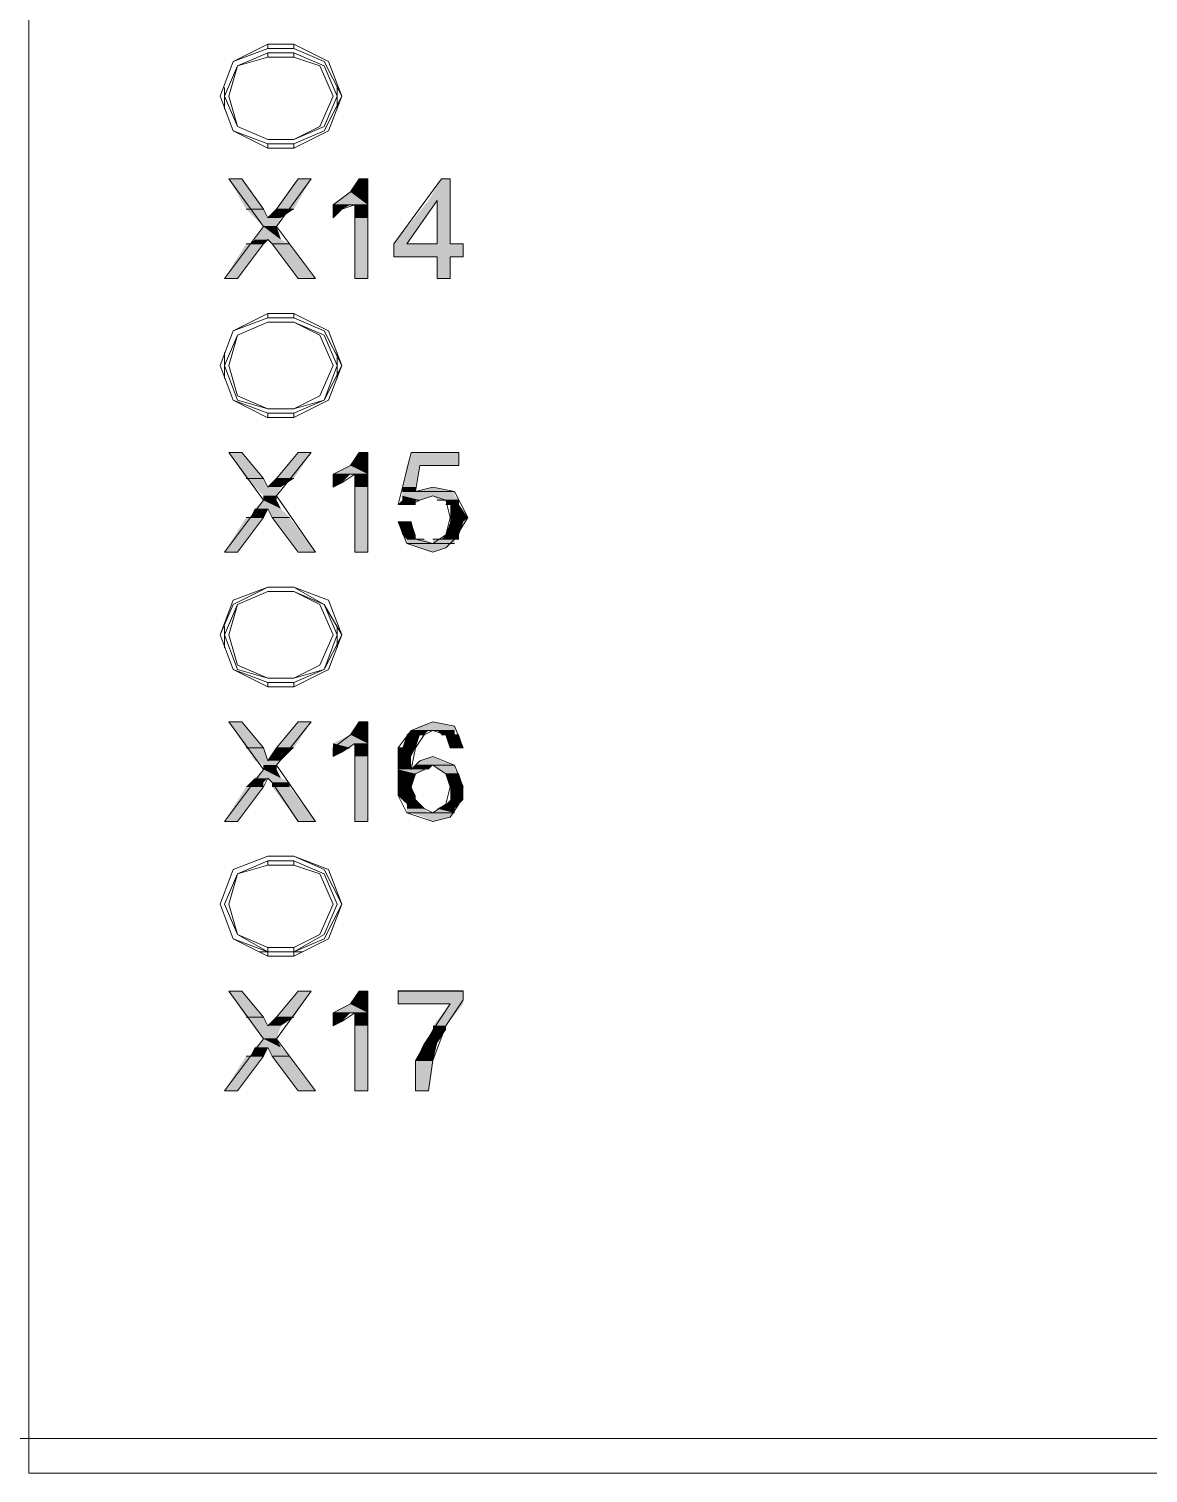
# Model space of a CAD drawing. Header units: millimetres. Extents: x -11 to 1219, y 0 to 1751.
# Drawn here: x 252.85 to 267.44, y 874.12 to 892.96 of the extents above; entities that cross this region are included whole.
import ezdxf

# ---------------------------------------------------------------- set-up
doc = ezdxf.new("R2010")
doc.units = ezdxf.units.MM
doc.header["$LTSCALE"] = 10
doc.layers.add('_MULTI_WIRE', color=9, linetype='CONTINUOUS')
doc.layers.add('PDF_Geometry', color=7, linetype='CONTINUOUS', true_color=0x151d1f)
doc.layers.add('PDF_Solid Fills', color=7, linetype='CONTINUOUS', true_color=0x070809)
doc.layers.get('_MULTI_WIRE').off()

# ---------------------------------------------------------------- blocks, each defined once
blk = doc.blocks.new('DVP-28SWS211R')
at = {"layer": 'PDF_Geometry', "color": 7, "lineweight": 9, "true_color": 0xffffff}
for p, q in [((0, 0), (0, -90.359)), ((2.663, -71.947), (3.116, -71.721)), ((3.456, -71.721), (3.116, -71.721)), ((3.116, -71.721), (3.116, -71.777)), ((3.456, -71.777), (3.456, -71.721)), ((3.456, -71.721), (3.909, -71.947)), ((2.493, -72.4), (2.663, -71.947)), ((2.663, -71.947), (2.493, -72.4)), ((3.116, -71.777), (2.663, -71.947)), ((2.719, -72.004), (3.116, -71.834)), ((3.116, -71.89), (2.719, -72.004)), ((3.456, -71.777), (3.116, -71.777)), ((3.456, -71.834), (3.116, -71.834)), ((3.116, -71.834), (3.116, -71.89)), ((3.456, -71.89), (3.116, -71.89)), ((3.852, -71.947), (3.456, -71.777)), ((3.456, -71.89), (3.456, -71.834)), ((3.852, -72.004), (3.456, -71.834)), ((3.456, -71.89), (3.796, -72.004)), ((4.079, -72.4), (3.852, -71.947)), ((3.909, -71.947), (4.079, -72.4)), ((2.549, -72.4), (2.719, -72.004)), ((2.719, -72.004), (2.606, -72.4)), ((3.796, -72.004), (3.966, -72.4)), ((4.022, -72.4), (3.852, -72.004)), ((2.549, -72.57), (2.549, -72.287)), ((4.022, -72.57), (4.022, -72.287)), ((2.663, -72.854), (2.493, -72.4)), ((2.493, -72.4), (2.663, -72.854)), ((2.719, -72.797), (2.549, -72.4)), ((2.606, -72.4), (2.719, -72.797)), ((3.966, -72.4), (3.796, -72.797)), ((3.852, -72.854), (4.079, -72.4)), ((3.852, -72.797), (4.022, -72.4)), ((4.079, -72.4), (3.909, -72.854)), ((3.116, -73.08), (2.663, -72.854)), ((2.663, -72.854), (3.116, -73.023)), ((3.116, -72.967), (2.719, -72.797)), ((2.719, -72.797), (3.116, -72.967)), ((3.796, -72.797), (3.456, -72.967)), ((3.456, -72.967), (3.852, -72.797)), ((3.909, -72.854), (3.456, -73.08)), ((3.456, -73.023), (3.852, -72.854)), ((3.456, -72.967), (3.116, -72.967)), ((3.116, -72.967), (3.456, -72.967)), ((3.116, -72.967), (3.116, -72.967)), ((3.116, -73.023), (3.116, -73.08)), ((3.116, -73.023), (3.456, -73.023)), ((3.116, -73.08), (3.456, -73.08)), ((3.456, -72.967), (3.456, -72.967)), ((3.456, -73.08), (3.456, -73.023)), ((2.606, -73.477), (2.776, -73.477)), ((2.776, -73.477), (2.606, -73.477)), ((2.776, -73.477), (2.606, -73.477)), ((2.606, -73.477), (3.059, -74.1)), ((3.059, -73.873), (2.776, -73.477)), ((3.229, -74.1), (3.682, -73.477)), ((3.512, -73.477), (3.229, -73.873)), ((3.512, -73.477), (3.682, -73.477)), ((3.682, -73.477), (3.512, -73.477)), ((3.682, -73.477), (3.512, -73.477)), ((4.192, -73.647), (3.966, -73.817)), ((4.305, -73.477), (4.192, -73.647)), ((4.305, -73.477), (4.419, -73.477)), ((4.419, -73.477), (4.305, -73.477)), ((4.419, -73.477), (4.305, -73.477)), ((4.419, -74.78), (4.419, -73.477)), ((5.382, -73.477), (4.759, -74.326)), ((5.382, -73.477), (5.495, -73.477)), ((5.495, -73.477), (5.382, -73.477)), ((5.495, -73.477), (5.382, -73.477)), ((5.495, -74.326), (5.495, -73.477)), ((3.966, -73.817), (4.192, -73.817)), ((4.192, -73.817), (3.966, -73.817)), ((3.966, -73.817), (4.249, -73.817)), ((4.192, -73.817), (3.966, -73.817)), ((3.966, -73.817), (3.966, -73.987)), ((4.079, -73.873), (4.249, -73.817)), ((4.249, -73.817), (4.192, -73.817)), ((4.249, -73.817), (4.419, -73.817)), ((4.419, -73.817), (4.249, -73.817)), ((4.249, -73.817), (4.419, -73.817)), ((4.419, -73.817), (4.249, -73.817)), ((4.249, -73.817), (4.249, -74.78)), ((4.929, -74.326), (5.325, -73.76)), ((5.325, -73.76), (5.325, -74.326)), ((2.833, -73.873), (3.059, -73.873)), ((3.059, -73.873), (2.833, -73.873)), ((2.833, -73.873), (3.059, -73.873)), ((3.059, -73.873), (2.833, -73.873)), ((3.116, -73.987), (3.059, -73.873)), ((3.229, -73.873), (3.116, -73.987)), ((3.229, -73.873), (3.456, -73.873)), ((3.456, -73.873), (3.229, -73.873)), ((3.229, -73.873), (3.456, -73.873)), ((3.456, -73.873), (3.229, -73.873)), ((3.966, -73.987), (4.079, -73.873)), ((3.059, -74.1), (2.549, -74.78)), ((3.059, -74.1), (3.229, -74.1)), ((3.229, -74.1), (3.059, -74.1)), ((3.059, -74.1), (3.229, -74.1)), ((3.229, -74.1), (3.059, -74.1)), ((3.739, -74.78), (3.229, -74.1)), ((2.719, -74.78), (3.059, -74.326)), ((2.889, -74.326), (2.833, -74.326)), ((2.833, -74.326), (3.059, -74.326)), ((3.059, -74.326), (2.889, -74.326)), ((2.889, -74.326), (3.059, -74.326)), ((3.059, -74.326), (2.889, -74.326)), ((3.059, -74.326), (3.116, -74.27)), ((3.116, -74.27), (3.172, -74.326)), ((3.172, -74.326), (3.399, -74.326)), ((3.399, -74.326), (3.172, -74.326)), ((3.172, -74.326), (3.399, -74.326)), ((3.399, -74.326), (3.172, -74.326)), ((3.172, -74.326), (3.512, -74.78)), ((4.759, -74.326), (4.759, -74.496)), ((4.929, -74.326), (5.325, -74.326)), ((5.325, -74.326), (4.929, -74.326)), ((5.325, -74.326), (4.929, -74.326)), ((5.495, -74.326), (5.665, -74.326)), ((5.665, -74.326), (5.495, -74.326)), ((5.665, -74.326), (5.495, -74.326)), ((5.665, -74.496), (5.665, -74.326)), ((4.759, -74.496), (5.325, -74.496)), ((5.325, -74.496), (4.759, -74.496)), ((4.759, -74.496), (5.325, -74.496)), ((5.325, -74.496), (5.325, -74.78)), ((5.495, -74.496), (5.665, -74.496)), ((5.665, -74.496), (5.495, -74.496)), ((5.495, -74.78), (5.495, -74.496)), ((5.495, -74.496), (5.665, -74.496)), ((2.549, -74.78), (2.719, -74.78)), ((2.719, -74.78), (2.549, -74.78)), ((2.549, -74.78), (2.719, -74.78)), ((3.512, -74.78), (3.739, -74.78)), ((3.739, -74.78), (3.512, -74.78)), ((3.512, -74.78), (3.739, -74.78)), ((4.249, -74.78), (4.419, -74.78)), ((4.419, -74.78), (4.249, -74.78)), ((4.249, -74.78), (4.419, -74.78)), ((5.325, -74.78), (5.495, -74.78)), ((5.495, -74.78), (5.325, -74.78)), ((5.325, -74.78), (5.495, -74.78)), ((2.663, -75.46), (3.116, -75.233)), ((3.116, -75.29), (2.663, -75.459)), ((3.456, -75.233), (3.116, -75.233)), ((3.116, -75.233), (3.116, -75.29)), ((3.456, -75.29), (3.116, -75.29)), ((3.456, -75.29), (3.456, -75.233)), ((3.456, -75.233), (3.909, -75.459)), ((3.852, -75.46), (3.456, -75.29)), ((2.663, -75.459), (2.493, -75.913)), ((2.493, -75.913), (2.663, -75.46)), ((2.719, -75.516), (2.549, -75.913)), ((2.606, -75.913), (2.719, -75.516)), ((2.719, -75.516), (3.116, -75.346)), ((3.116, -75.346), (2.719, -75.516)), ((3.116, -75.346), (3.456, -75.346)), ((3.456, -75.346), (3.116, -75.346)), ((3.116, -75.346), (3.116, -75.346)), ((3.456, -75.346), (3.456, -75.346)), ((3.456, -75.346), (3.796, -75.516)), ((3.852, -75.516), (3.456, -75.346)), ((3.796, -75.516), (3.966, -75.913)), ((4.079, -75.913), (3.852, -75.46)), ((4.022, -75.913), (3.852, -75.516)), ((3.909, -75.459), (4.079, -75.913)), ((2.549, -76.083), (2.549, -75.743)), ((4.022, -76.083), (4.022, -75.743)), ((2.663, -76.366), (2.493, -75.913)), ((2.493, -75.913), (2.663, -76.366)), ((2.549, -75.913), (2.719, -76.366)), ((2.719, -76.309), (2.606, -75.913)), ((3.966, -75.913), (3.796, -76.309)), ((3.852, -76.366), (4.079, -75.913)), ((3.852, -76.366), (4.022, -75.913)), ((4.079, -75.913), (3.909, -76.366)), ((3.116, -76.593), (2.663, -76.366)), ((2.663, -76.366), (3.116, -76.536)), ((3.116, -76.479), (2.719, -76.309)), ((2.719, -76.366), (3.116, -76.479)), ((3.796, -76.309), (3.456, -76.479)), ((3.909, -76.366), (3.456, -76.592)), ((3.456, -76.536), (3.852, -76.366)), ((3.456, -76.479), (3.852, -76.366)), ((3.456, -76.479), (3.116, -76.479)), ((3.116, -76.479), (3.456, -76.479)), ((3.116, -76.479), (3.116, -76.479)), ((3.116, -76.536), (3.116, -76.592)), ((3.116, -76.536), (3.456, -76.536)), ((3.116, -76.592), (3.456, -76.592)), ((3.456, -76.479), (3.456, -76.479)), ((3.456, -76.592), (3.456, -76.536)), ((2.606, -77.046), (2.776, -77.046)), ((2.776, -77.046), (2.606, -77.046)), ((2.776, -77.046), (2.606, -77.046)), ((2.606, -77.046), (3.059, -77.669)), ((3.059, -77.386), (2.776, -77.046)), ((3.229, -77.612), (3.682, -77.046)), ((3.512, -77.046), (3.229, -77.386)), ((3.512, -77.046), (3.682, -77.046)), ((3.682, -77.046), (3.512, -77.046)), ((3.682, -77.046), (3.512, -77.046)), ((4.192, -77.216), (3.966, -77.329)), ((4.305, -77.046), (4.192, -77.216)), ((4.305, -77.046), (4.419, -77.046)), ((4.419, -77.046), (4.305, -77.046)), ((4.419, -77.046), (4.305, -77.046)), ((4.419, -78.349), (4.419, -77.046)), ((4.985, -77.046), (4.815, -77.726)), ((4.985, -77.046), (5.608, -77.046)), ((5.608, -77.046), (4.985, -77.046)), ((5.608, -77.046), (4.985, -77.046)), ((5.042, -77.556), (5.099, -77.216)), ((5.099, -77.216), (5.608, -77.216)), ((5.608, -77.216), (5.099, -77.216)), ((5.099, -77.216), (5.608, -77.216)), ((5.608, -77.216), (5.608, -77.046)), ((2.833, -77.386), (3.059, -77.386)), ((3.059, -77.386), (2.833, -77.386)), ((2.833, -77.386), (3.059, -77.386)), ((3.059, -77.386), (2.833, -77.386)), ((3.116, -77.499), (3.059, -77.386)), ((3.229, -77.386), (3.116, -77.499)), ((3.229, -77.386), (3.456, -77.386)), ((3.456, -77.386), (3.229, -77.386)), ((3.229, -77.386), (3.456, -77.386)), ((3.456, -77.386), (3.229, -77.386)), ((3.966, -77.329), (4.192, -77.329)), ((4.192, -77.329), (3.966, -77.329)), ((3.966, -77.329), (4.249, -77.329)), ((4.192, -77.329), (3.966, -77.329)), ((3.966, -77.329), (3.966, -77.499)), ((4.079, -77.442), (4.249, -77.329)), ((4.249, -77.329), (4.192, -77.329)), ((4.249, -77.329), (4.419, -77.329)), ((4.419, -77.329), (4.249, -77.329)), ((4.249, -77.329), (4.419, -77.329)), ((4.419, -77.329), (4.249, -77.329)), ((4.249, -77.329), (4.249, -78.349)), ((3.966, -77.499), (4.079, -77.442)), ((4.872, -77.556), (5.552, -77.556)), ((5.552, -77.556), (4.872, -77.556)), ((4.872, -77.556), (5.552, -77.556)), ((5.552, -77.556), (4.872, -77.556)), ((5.269, -77.499), (5.042, -77.556)), ((5.552, -77.556), (5.269, -77.499)), ((5.722, -77.896), (5.552, -77.556)), ((3.059, -77.669), (2.549, -78.349)), ((3.059, -77.896), (3.116, -77.782)), ((3.116, -77.782), (3.172, -77.896)), ((3.739, -78.349), (3.229, -77.612)), ((4.815, -77.726), (5.042, -77.726)), ((4.985, -77.726), (4.815, -77.726)), ((4.815, -77.726), (4.985, -77.726)), ((4.872, -77.669), (5.042, -77.669)), ((5.042, -77.669), (4.872, -77.669)), ((4.872, -77.669), (5.099, -77.669)), ((5.042, -77.669), (4.872, -77.669)), ((4.985, -77.726), (5.099, -77.669)), ((5.042, -77.726), (4.985, -77.726)), ((5.099, -77.669), (5.042, -77.669)), ((5.099, -77.669), (5.269, -77.612)), ((5.269, -77.612), (5.438, -77.669)), ((5.325, -77.669), (5.608, -77.669)), ((5.608, -77.669), (5.325, -77.669)), ((5.325, -77.669), (5.608, -77.669)), ((5.608, -77.669), (5.325, -77.669)), ((5.438, -77.669), (5.495, -77.896)), ((5.438, -77.726), (5.608, -77.726)), ((5.608, -77.726), (5.438, -77.726)), ((5.438, -77.726), (5.608, -77.726)), ((5.608, -77.726), (5.438, -77.726)), ((2.719, -78.349), (3.059, -77.896)), ((2.889, -77.895), (2.833, -77.895)), ((2.833, -77.895), (3.059, -77.895)), ((3.059, -77.895), (2.889, -77.895)), ((2.889, -77.895), (3.059, -77.895)), ((3.059, -77.895), (2.889, -77.895)), ((3.172, -77.895), (3.399, -77.895)), ((3.399, -77.895), (3.172, -77.895)), ((3.172, -77.895), (3.399, -77.895)), ((3.399, -77.895), (3.172, -77.895)), ((3.172, -77.896), (3.512, -78.349)), ((4.985, -77.952), (4.815, -77.952)), ((4.815, -77.952), (4.985, -77.952)), ((4.985, -77.952), (4.815, -77.952)), ((4.815, -77.952), (4.929, -78.235)), ((4.985, -77.952), (4.985, -77.952)), ((5.042, -78.179), (4.985, -77.952)), ((5.495, -77.896), (5.438, -78.122)), ((5.495, -77.895), (5.722, -77.895)), ((5.722, -77.895), (5.495, -77.895)), ((5.495, -77.895), (5.722, -77.895)), ((5.722, -77.895), (5.495, -77.895)), ((5.495, -77.952), (5.665, -77.952)), ((5.665, -77.952), (5.495, -77.952)), ((5.495, -77.952), (5.665, -77.952)), ((5.665, -77.952), (5.495, -77.952)), ((5.552, -78.179), (5.722, -77.896)), ((5.438, -78.122), (5.269, -78.235)), ((2.549, -78.349), (2.719, -78.349)), ((2.719, -78.349), (2.549, -78.349)), ((2.549, -78.349), (2.719, -78.349)), ((3.512, -78.349), (3.739, -78.349)), ((3.739, -78.349), (3.512, -78.349)), ((3.512, -78.349), (3.739, -78.349)), ((4.249, -78.349), (4.419, -78.349)), ((4.419, -78.349), (4.249, -78.349)), ((4.249, -78.349), (4.419, -78.349)), ((4.929, -78.179), (5.155, -78.179)), ((5.155, -78.179), (4.929, -78.179)), ((4.929, -78.179), (5.155, -78.179)), ((5.155, -78.179), (4.929, -78.179)), ((4.929, -78.235), (5.495, -78.235)), ((5.495, -78.235), (4.929, -78.235)), ((4.929, -78.235), (5.552, -78.235)), ((5.495, -78.235), (4.929, -78.235)), ((4.929, -78.235), (5.269, -78.349)), ((5.269, -78.235), (5.042, -78.179)), ((5.382, -78.179), (5.269, -78.179)), ((5.269, -78.179), (5.552, -78.179)), ((5.269, -78.349), (5.438, -78.292)), ((5.552, -78.179), (5.382, -78.179)), ((5.382, -78.179), (5.608, -78.179)), ((5.552, -78.179), (5.382, -78.179)), ((5.438, -78.292), (5.552, -78.179)), ((5.552, -78.235), (5.495, -78.235)), ((5.608, -78.179), (5.552, -78.179)), ((2.663, -79.029), (3.116, -78.802)), ((3.116, -78.802), (2.663, -78.972)), ((2.719, -79.029), (3.116, -78.859)), ((3.116, -78.859), (2.719, -79.029)), ((3.116, -78.802), (3.456, -78.802)), ((3.456, -78.802), (3.116, -78.802)), ((3.116, -78.802), (3.116, -78.802)), ((3.116, -78.859), (3.456, -78.859)), ((3.456, -78.859), (3.116, -78.859)), ((3.116, -78.859), (3.116, -78.859)), ((3.456, -78.802), (3.456, -78.802)), ((3.456, -78.802), (3.909, -78.972)), ((3.852, -79.029), (3.456, -78.802)), ((3.456, -78.859), (3.456, -78.859)), ((3.456, -78.859), (3.796, -79.029)), ((3.852, -79.029), (3.456, -78.859)), ((2.663, -78.972), (2.493, -79.425)), ((2.493, -79.425), (2.663, -79.029)), ((2.719, -79.029), (2.549, -79.425)), ((2.606, -79.425), (2.719, -79.029)), ((3.796, -79.029), (3.966, -79.425)), ((4.079, -79.425), (3.852, -79.029)), ((4.022, -79.425), (3.852, -79.029)), ((3.909, -78.972), (4.079, -79.425)), ((2.663, -79.878), (2.493, -79.425)), ((2.493, -79.425), (2.663, -79.878)), ((2.549, -79.595), (2.549, -79.312)), ((2.549, -79.425), (2.719, -79.878)), ((2.719, -79.822), (2.606, -79.425)), ((3.966, -79.425), (3.796, -79.822)), ((3.852, -79.878), (4.079, -79.425)), ((3.852, -79.878), (4.022, -79.425)), ((4.079, -79.425), (3.909, -79.878)), ((4.022, -79.595), (4.022, -79.312)), ((3.116, -79.992), (2.719, -79.822)), ((3.796, -79.822), (3.456, -79.992)), ((3.116, -80.048), (2.663, -79.878)), ((2.663, -79.878), (3.116, -80.105)), ((2.719, -79.878), (3.116, -79.992)), ((3.456, -79.992), (3.116, -79.992)), ((3.116, -79.992), (3.456, -79.992)), ((3.116, -79.992), (3.116, -79.992)), ((3.116, -80.048), (3.116, -80.105)), ((3.116, -80.048), (3.456, -80.048)), ((3.909, -79.878), (3.456, -80.105)), ((3.456, -80.048), (3.852, -79.878)), ((3.456, -79.992), (3.852, -79.878)), ((3.456, -79.992), (3.456, -79.992)), ((3.456, -80.105), (3.456, -80.048)), ((3.116, -80.105), (3.456, -80.105)), ((2.606, -80.558), (2.776, -80.558)), ((2.776, -80.558), (2.606, -80.558)), ((2.776, -80.558), (2.606, -80.558)), ((2.606, -80.558), (3.059, -81.181)), ((3.059, -80.898), (2.776, -80.558)), ((3.229, -81.125), (3.682, -80.558)), ((3.512, -80.558), (3.229, -80.898)), ((3.512, -80.558), (3.682, -80.558)), ((3.682, -80.558), (3.512, -80.558)), ((3.682, -80.558), (3.512, -80.558)), ((4.305, -80.558), (4.192, -80.728)), ((4.305, -80.558), (4.419, -80.558)), ((4.419, -80.558), (4.305, -80.558)), ((4.419, -80.558), (4.305, -80.558)), ((4.419, -81.861), (4.419, -80.558)), ((5.269, -80.558), (4.985, -80.671)), ((5.552, -80.615), (5.269, -80.558)), ((5.665, -80.898), (5.552, -80.615)), ((4.192, -80.728), (3.966, -80.898)), ((4.985, -80.671), (4.815, -80.898)), ((4.929, -80.728), (5.099, -80.728)), ((5.099, -80.728), (4.929, -80.728)), ((4.929, -80.728), (5.155, -80.728)), ((5.099, -80.728), (4.929, -80.728)), ((4.985, -80.671), (5.212, -80.671)), ((5.212, -80.671), (4.985, -80.671)), ((4.985, -80.671), (5.269, -80.671)), ((5.212, -80.671), (4.985, -80.671)), ((5.042, -80.898), (5.155, -80.728)), ((5.155, -80.728), (5.099, -80.728)), ((5.155, -80.728), (5.269, -80.671)), ((5.269, -80.671), (5.212, -80.671)), ((5.269, -80.671), (5.552, -80.671)), ((5.552, -80.671), (5.269, -80.671)), ((5.269, -80.671), (5.552, -80.671)), ((5.552, -80.671), (5.269, -80.671)), ((5.269, -80.671), (5.438, -80.728)), ((5.382, -80.728), (5.608, -80.728)), ((5.608, -80.728), (5.382, -80.728)), ((5.382, -80.728), (5.608, -80.728)), ((5.608, -80.728), (5.382, -80.728)), ((5.438, -80.728), (5.495, -80.898)), ((2.833, -80.898), (3.059, -80.898)), ((3.059, -80.898), (2.833, -80.898)), ((2.833, -80.898), (3.059, -80.898)), ((3.059, -80.898), (2.833, -80.898)), ((3.116, -81.068), (3.059, -80.898)), ((3.229, -80.898), (3.116, -81.068)), ((3.229, -80.898), (3.456, -80.898)), ((3.456, -80.898), (3.229, -80.898)), ((3.229, -80.898), (3.456, -80.898)), ((3.456, -80.898), (3.229, -80.898)), ((3.966, -80.898), (3.966, -81.011)), ((3.966, -81.011), (4.079, -80.955)), ((4.079, -80.955), (4.249, -80.841)), ((4.249, -80.841), (4.249, -81.861)), ((4.872, -80.898), (4.815, -80.898)), ((4.815, -80.898), (5.042, -80.898)), ((4.815, -80.898), (4.815, -81.238)), ((4.872, -80.898), (5.042, -80.898)), ((5.042, -80.898), (4.872, -80.898)), ((4.872, -80.898), (5.042, -80.898)), ((5.042, -80.898), (4.872, -80.898)), ((4.872, -80.898), (5.042, -80.898)), ((5.042, -80.898), (4.872, -80.898)), ((4.872, -80.898), (5.042, -80.898)), ((5.042, -80.898), (4.872, -80.898)), ((5.042, -80.898), (4.872, -80.898)), ((4.872, -80.898), (5.042, -80.898)), ((5.042, -80.898), (4.872, -80.898)), ((4.985, -81.181), (5.042, -80.898)), ((5.495, -80.898), (5.495, -80.898)), ((5.495, -80.898), (5.495, -80.898)), ((5.495, -80.898), (5.665, -80.898)), ((5.665, -80.898), (5.495, -80.898)), ((5.495, -80.898), (5.495, -80.898)), ((5.495, -80.898), (5.495, -80.898)), ((5.495, -80.898), (5.495, -80.898)), ((5.495, -80.898), (5.665, -80.898)), ((3.059, -81.181), (2.549, -81.861)), ((3.739, -81.861), (3.229, -81.125)), ((4.815, -81.125), (4.985, -81.125)), ((4.985, -81.125), (4.815, -81.125)), ((4.815, -81.125), (4.985, -81.125)), ((4.985, -81.125), (4.815, -81.125)), ((5.099, -81.068), (4.985, -81.181)), ((5.042, -81.125), (5.552, -81.125)), ((5.552, -81.125), (5.042, -81.125)), ((5.042, -81.125), (5.552, -81.125)), ((5.552, -81.125), (5.042, -81.125)), ((5.042, -81.238), (5.269, -81.125)), ((5.269, -81.011), (5.099, -81.068)), ((5.552, -81.125), (5.269, -81.011)), ((5.269, -81.125), (5.438, -81.238)), ((5.665, -81.408), (5.552, -81.125)), ((3.059, -81.408), (3.116, -81.295)), ((3.116, -81.295), (3.172, -81.351)), ((3.172, -81.351), (3.512, -81.861)), ((4.815, -81.238), (5.042, -81.238)), ((5.042, -81.238), (4.815, -81.238)), ((4.815, -81.238), (5.042, -81.238)), ((5.042, -81.238), (4.815, -81.238)), ((4.815, -81.238), (5.042, -81.238)), ((5.042, -81.238), (4.815, -81.238)), ((4.815, -81.238), (5.042, -81.238)), ((5.042, -81.238), (4.815, -81.238)), ((4.815, -81.238), (4.815, -81.521)), ((4.985, -81.408), (5.042, -81.238)), ((5.438, -81.238), (5.495, -81.408)), ((5.438, -81.238), (5.608, -81.238)), ((5.608, -81.238), (5.438, -81.238)), ((5.438, -81.238), (5.608, -81.238)), ((5.608, -81.238), (5.438, -81.238)), ((5.438, -81.238), (5.608, -81.238)), ((5.608, -81.238), (5.438, -81.238)), ((5.438, -81.238), (5.608, -81.238)), ((5.608, -81.238), (5.438, -81.238)), ((2.719, -81.861), (3.059, -81.408)), ((4.815, -81.408), (4.985, -81.408)), ((4.985, -81.408), (4.815, -81.408)), ((4.815, -81.408), (4.985, -81.408)), ((4.985, -81.408), (4.815, -81.408)), ((4.815, -81.408), (4.985, -81.408)), ((4.985, -81.408), (4.815, -81.408)), ((4.815, -81.408), (4.985, -81.408)), ((4.985, -81.408), (4.815, -81.408)), ((4.815, -81.521), (4.929, -81.748)), ((5.042, -81.578), (4.985, -81.408)), ((5.495, -81.408), (5.438, -81.635)), ((5.495, -81.408), (5.665, -81.408)), ((5.665, -81.408), (5.495, -81.408)), ((5.495, -81.408), (5.665, -81.408)), ((5.665, -81.408), (5.495, -81.408)), ((5.495, -81.408), (5.665, -81.408)), ((5.665, -81.408), (5.495, -81.408)), ((5.495, -81.408), (5.665, -81.408)), ((5.665, -81.408), (5.495, -81.408)), ((5.608, -81.634), (5.665, -81.408)), ((4.929, -81.634), (5.099, -81.634)), ((5.099, -81.634), (4.929, -81.634)), ((4.929, -81.634), (5.099, -81.634)), ((5.099, -81.634), (4.929, -81.634)), ((4.929, -81.748), (5.269, -81.748)), ((5.269, -81.748), (4.929, -81.748)), ((4.929, -81.748), (5.269, -81.748)), ((5.269, -81.748), (4.929, -81.748)), ((4.929, -81.748), (5.269, -81.861)), ((5.155, -81.691), (5.042, -81.578)), ((5.269, -81.748), (5.155, -81.691)), ((5.438, -81.635), (5.269, -81.748)), ((5.269, -81.748), (5.552, -81.748)), ((5.552, -81.748), (5.269, -81.748)), ((5.269, -81.748), (5.552, -81.748)), ((5.552, -81.748), (5.269, -81.748)), ((5.438, -81.634), (5.608, -81.634)), ((5.608, -81.634), (5.438, -81.634)), ((5.438, -81.634), (5.608, -81.634)), ((5.608, -81.634), (5.438, -81.634)), ((5.495, -81.804), (5.608, -81.634)), ((2.549, -81.861), (2.719, -81.861)), ((2.719, -81.861), (2.549, -81.861)), ((2.549, -81.861), (2.719, -81.861)), ((3.512, -81.861), (3.739, -81.861)), ((3.739, -81.861), (3.512, -81.861)), ((3.512, -81.861), (3.739, -81.861)), ((4.249, -81.861), (4.419, -81.861)), ((4.419, -81.861), (4.249, -81.861)), ((4.249, -81.861), (4.419, -81.861)), ((5.269, -81.861), (5.495, -81.804)), ((2.663, -82.484), (3.116, -82.314)), ((3.116, -82.314), (2.663, -82.484)), ((3.116, -82.314), (3.456, -82.314)), ((3.456, -82.314), (3.116, -82.314)), ((3.116, -82.314), (3.116, -82.314)), ((3.456, -82.314), (3.456, -82.314)), ((3.456, -82.314), (3.909, -82.484)), ((3.852, -82.484), (3.456, -82.314)), ((2.493, -82.938), (2.663, -82.484)), ((2.663, -82.484), (2.493, -82.938)), ((2.719, -82.541), (3.116, -82.371)), ((3.116, -82.428), (2.719, -82.541)), ((3.456, -82.371), (3.116, -82.371)), ((3.116, -82.371), (3.116, -82.428)), ((3.456, -82.428), (3.116, -82.428)), ((3.456, -82.428), (3.456, -82.371)), ((3.456, -82.371), (3.852, -82.541)), ((3.796, -82.541), (3.456, -82.428)), ((4.079, -82.937), (3.852, -82.484)), ((3.909, -82.484), (4.079, -82.938)), ((2.549, -82.937), (2.719, -82.541)), ((2.719, -82.541), (2.606, -82.938)), ((3.966, -82.937), (3.796, -82.541)), ((3.852, -82.541), (4.022, -82.937)), ((2.663, -83.391), (2.493, -82.938)), ((2.493, -82.938), (2.663, -83.391)), ((2.719, -83.334), (2.549, -82.937)), ((2.606, -82.938), (2.719, -83.334)), ((3.796, -83.334), (3.966, -82.937)), ((4.022, -82.937), (3.852, -83.334)), ((3.852, -83.391), (4.079, -82.937)), ((4.079, -82.938), (3.909, -83.391)), ((3.116, -83.561), (2.663, -83.391)), ((2.663, -83.391), (3.116, -83.617)), ((3.116, -83.561), (2.719, -83.334)), ((2.719, -83.334), (3.116, -83.504)), ((3.852, -83.334), (3.456, -83.561)), ((3.456, -83.504), (3.796, -83.334)), ((3.909, -83.391), (3.456, -83.617)), ((3.456, -83.561), (3.852, -83.391)), ((3.003, -83.561), (3.569, -83.561)), ((3.116, -83.504), (3.116, -83.561)), ((3.116, -83.504), (3.456, -83.504)), ((3.116, -83.561), (3.116, -83.617)), ((3.456, -83.561), (3.116, -83.561)), ((3.116, -83.561), (3.456, -83.561)), ((3.116, -83.617), (3.456, -83.617)), ((3.456, -83.561), (3.456, -83.504)), ((3.456, -83.617), (3.456, -83.561)), ((2.606, -84.071), (2.776, -84.071)), ((2.776, -84.071), (2.606, -84.071)), ((2.776, -84.071), (2.606, -84.071)), ((2.606, -84.071), (3.059, -84.694)), ((3.059, -84.41), (2.776, -84.071)), ((3.229, -84.694), (3.682, -84.071)), ((3.512, -84.071), (3.229, -84.41)), ((3.512, -84.071), (3.682, -84.071)), ((3.682, -84.071), (3.512, -84.071)), ((3.682, -84.071), (3.512, -84.071)), ((4.305, -84.071), (4.192, -84.24)), ((4.305, -84.071), (4.419, -84.071)), ((4.419, -84.071), (4.305, -84.071)), ((4.419, -84.071), (4.305, -84.071)), ((4.419, -85.373), (4.419, -84.071)), ((4.815, -84.24), (4.815, -84.07)), ((4.815, -84.07), (5.665, -84.07)), ((4.815, -84.071), (5.665, -84.071)), ((5.665, -84.071), (4.815, -84.071)), ((5.665, -84.184), (5.438, -84.524)), ((5.665, -84.07), (5.665, -84.184)), ((4.192, -84.24), (3.966, -84.354)), ((3.966, -84.354), (4.192, -84.354)), ((4.192, -84.354), (3.966, -84.354)), ((3.966, -84.354), (4.249, -84.354)), ((4.192, -84.354), (3.966, -84.354)), ((3.966, -84.354), (3.966, -84.524)), ((4.079, -84.467), (4.249, -84.354)), ((4.249, -84.354), (4.192, -84.354)), ((4.249, -84.354), (4.419, -84.354)), ((4.419, -84.354), (4.249, -84.354)), ((4.249, -84.354), (4.419, -84.354)), ((4.419, -84.354), (4.249, -84.354)), ((4.249, -84.354), (4.249, -85.373)), ((4.815, -84.24), (5.495, -84.24)), ((5.495, -84.24), (4.815, -84.24)), ((5.495, -84.24), (4.815, -84.24)), ((5.495, -84.24), (5.269, -84.58)), ((2.833, -84.41), (3.059, -84.41)), ((3.059, -84.41), (2.833, -84.41)), ((2.833, -84.41), (3.059, -84.41)), ((3.059, -84.41), (2.833, -84.41)), ((3.116, -84.524), (3.059, -84.41)), ((3.229, -84.41), (3.116, -84.524)), ((3.229, -84.41), (3.456, -84.41)), ((3.456, -84.41), (3.229, -84.41)), ((3.229, -84.41), (3.456, -84.41)), ((3.456, -84.41), (3.229, -84.41)), ((3.966, -84.524), (4.079, -84.467)), ((5.438, -84.524), (5.269, -84.977)), ((3.059, -84.694), (2.549, -85.373)), ((3.059, -84.694), (3.229, -84.694)), ((3.229, -84.694), (3.059, -84.694)), ((3.059, -84.694), (3.229, -84.694)), ((3.229, -84.694), (3.059, -84.694)), ((3.739, -85.373), (3.229, -84.694)), ((5.269, -84.58), (5.042, -84.977)), ((2.719, -85.373), (3.059, -84.92)), ((2.889, -84.92), (2.833, -84.92)), ((2.833, -84.92), (3.059, -84.92)), ((3.059, -84.92), (2.889, -84.92)), ((2.889, -84.92), (3.059, -84.92)), ((3.059, -84.92), (2.889, -84.92)), ((3.059, -84.92), (3.116, -84.807)), ((3.116, -84.807), (3.172, -84.92)), ((3.172, -84.92), (3.399, -84.92)), ((3.399, -84.92), (3.172, -84.92)), ((3.172, -84.92), (3.399, -84.92)), ((3.399, -84.92), (3.172, -84.92)), ((3.172, -84.92), (3.512, -85.373)), ((5.042, -84.977), (5.269, -84.977)), ((5.269, -84.977), (5.042, -84.977)), ((5.042, -84.977), (5.269, -84.977)), ((5.269, -84.977), (5.042, -84.977)), ((5.042, -84.977), (5.042, -85.373)), ((5.212, -85.373), (5.269, -84.977)), ((2.549, -85.373), (2.719, -85.373)), ((2.719, -85.373), (2.549, -85.373)), ((2.549, -85.373), (2.719, -85.373)), ((3.512, -85.373), (3.739, -85.373)), ((3.739, -85.373), (3.512, -85.373)), ((3.512, -85.373), (3.739, -85.373)), ((4.249, -85.373), (4.419, -85.373)), ((4.419, -85.373), (4.249, -85.373)), ((4.249, -85.373), (4.419, -85.373)), ((5.042, -85.373), (5.212, -85.373)), ((5.212, -85.373), (5.042, -85.373)), ((5.042, -85.373), (5.212, -85.373)), ((-0.51, -89.906), (45.718, -89.906)), ((0, -90.359), (45.208, -90.359))]:
    blk.add_line(p, q, dxfattribs=at)
at = {"layer": 'PDF_Solid Fills', "color": 7, "lineweight": 9, "true_color": 0xffffff, "transparency": 33554559}
for points in [[(2.606, -73.477), (2.833, -73.873), (3.059, -73.873)], [(2.606, -73.477), (2.776, -73.477), (3.059, -73.873)], [(3.512, -73.477), (3.229, -73.873), (3.456, -73.873)], [(3.512, -73.477), (3.682, -73.477), (3.456, -73.873)], [(4.192, -73.647), (3.966, -73.817), (4.419, -73.817)], [(4.305, -73.477), (4.192, -73.647), (4.419, -73.647)], [(4.192, -73.647), (4.419, -73.647), (4.419, -73.817)], [(4.305, -73.477), (4.419, -73.477), (4.419, -73.647)], [(5.382, -73.477), (5.212, -73.76), (5.495, -73.76)], [(5.382, -73.477), (5.495, -73.477), (5.495, -73.76)], [(3.966, -73.817), (3.966, -73.873), (4.079, -73.873)], [(3.966, -73.817), (4.192, -73.817), (4.079, -73.873)], [(4.249, -73.817), (4.249, -73.873), (4.419, -73.873)], [(4.249, -73.817), (4.419, -73.817), (4.419, -73.873)], [(5.212, -73.76), (4.759, -74.326), (4.929, -74.326)], [(5.212, -73.76), (5.325, -73.76), (4.929, -74.326)], [(5.325, -73.76), (5.325, -74.326), (5.495, -74.326)], [(5.325, -73.76), (5.495, -73.76), (5.495, -74.326)], [(2.833, -73.873), (2.946, -73.987), (3.116, -73.987)], [(2.833, -73.873), (3.059, -73.873), (3.116, -73.987)], [(2.946, -73.987), (3.059, -74.1), (3.229, -74.1)], [(2.946, -73.987), (3.286, -73.987), (3.229, -74.1)], [(3.229, -73.873), (3.116, -73.987), (3.286, -73.987)], [(3.229, -73.873), (3.456, -73.873), (3.286, -73.987)], [(3.966, -73.873), (4.079, -73.873), (3.966, -73.987)], [(4.249, -73.873), (4.249, -73.987), (4.419, -73.987)], [(4.249, -73.873), (4.419, -73.873), (4.419, -73.987)], [(4.249, -73.987), (4.249, -74.78), (4.419, -74.78)], [(4.249, -73.987), (4.419, -73.987), (4.419, -74.78)], [(3.059, -74.1), (2.946, -74.27), (3.286, -74.27)], [(3.059, -74.1), (3.229, -74.1), (3.286, -74.27)], [(2.833, -74.326), (2.549, -74.78), (2.719, -74.78)], [(2.833, -74.326), (3.059, -74.326), (2.719, -74.78)], [(2.946, -74.27), (2.889, -74.326), (3.059, -74.326)], [(2.946, -74.27), (3.116, -74.27), (3.059, -74.326)], [(3.116, -74.27), (3.172, -74.326), (3.399, -74.326)], [(3.116, -74.27), (3.286, -74.27), (3.399, -74.326)], [(3.172, -74.326), (3.512, -74.78), (3.739, -74.78)], [(3.172, -74.326), (3.399, -74.326), (3.739, -74.78)], [(4.759, -74.326), (4.759, -74.496), (5.665, -74.496)], [(4.759, -74.326), (5.665, -74.326), (5.665, -74.496)], [(5.325, -74.496), (5.325, -74.78), (5.495, -74.78)], [(5.325, -74.496), (5.495, -74.496), (5.495, -74.78)], [(2.606, -77.046), (2.833, -77.386), (3.059, -77.386)], [(2.606, -77.046), (2.776, -77.046), (3.059, -77.386)], [(3.512, -77.046), (3.229, -77.386), (3.456, -77.386)], [(3.512, -77.046), (3.682, -77.046), (3.456, -77.386)], [(4.192, -77.216), (3.966, -77.329), (4.419, -77.329)], [(4.305, -77.046), (4.192, -77.216), (4.419, -77.216)], [(4.192, -77.216), (4.419, -77.216), (4.419, -77.329)], [(4.305, -77.046), (4.419, -77.046), (4.419, -77.216)], [(4.929, -77.216), (4.872, -77.499), (5.042, -77.499)], [(4.985, -77.046), (4.929, -77.216), (5.608, -77.216)], [(4.929, -77.216), (5.099, -77.216), (5.042, -77.499)], [(4.985, -77.046), (5.608, -77.046), (5.608, -77.216)], [(2.833, -77.386), (2.946, -77.499), (3.116, -77.499)], [(2.833, -77.386), (3.059, -77.386), (3.116, -77.499)], [(3.229, -77.386), (3.116, -77.499), (3.286, -77.499)], [(3.229, -77.386), (3.456, -77.386), (3.286, -77.499)], [(3.966, -77.329), (3.966, -77.442), (4.079, -77.442)], [(3.966, -77.329), (4.192, -77.329), (4.079, -77.442)], [(4.249, -77.329), (4.249, -77.442), (4.419, -77.442)], [(4.249, -77.329), (4.419, -77.329), (4.419, -77.442)], [(2.946, -77.499), (3.059, -77.612), (3.229, -77.612)], [(2.946, -77.499), (3.286, -77.499), (3.229, -77.612)], [(3.966, -77.442), (4.079, -77.442), (3.966, -77.499)], [(4.249, -77.442), (4.249, -77.499), (4.419, -77.499)], [(4.249, -77.442), (4.419, -77.442), (4.419, -77.499)], [(4.249, -77.499), (4.249, -78.349), (4.419, -78.349)], [(4.249, -77.499), (4.419, -77.499), (4.419, -78.349)], [(4.872, -77.499), (4.872, -77.556), (5.042, -77.556)], [(4.872, -77.499), (5.042, -77.499), (5.042, -77.556)], [(4.872, -77.556), (4.872, -77.612), (5.552, -77.612)], [(4.872, -77.556), (5.552, -77.556), (5.552, -77.612)], [(5.269, -77.499), (5.042, -77.556), (5.495, -77.556)], [(2.946, -77.782), (2.889, -77.895), (3.059, -77.895)], [(3.059, -77.669), (2.946, -77.782), (3.286, -77.782)], [(2.946, -77.782), (3.116, -77.782), (3.059, -77.895)], [(3.059, -77.612), (3.059, -77.669), (3.229, -77.669)], [(3.059, -77.612), (3.229, -77.612), (3.229, -77.669)], [(3.059, -77.669), (3.229, -77.669), (3.286, -77.782)], [(3.116, -77.782), (3.172, -77.895), (3.399, -77.895)], [(3.116, -77.782), (3.286, -77.782), (3.399, -77.895)], [(4.872, -77.669), (4.815, -77.726), (5.042, -77.726)], [(4.872, -77.612), (4.872, -77.669), (5.099, -77.669)], [(4.872, -77.612), (5.269, -77.612), (5.099, -77.669)], [(4.872, -77.669), (5.042, -77.669), (5.042, -77.726)], [(5.269, -77.612), (5.325, -77.669), (5.608, -77.669)], [(5.269, -77.612), (5.552, -77.612), (5.608, -77.669)], [(5.438, -77.669), (5.438, -77.726), (5.608, -77.726)], [(5.438, -77.669), (5.608, -77.669), (5.608, -77.726)], [(5.495, -77.726), (5.495, -77.895), (5.722, -77.895)], [(5.495, -77.726), (5.608, -77.726), (5.722, -77.895)], [(2.833, -77.895), (2.549, -78.349), (2.719, -78.349)], [(2.833, -77.895), (3.059, -77.895), (2.719, -78.349)], [(3.172, -77.895), (3.512, -78.349), (3.739, -78.349)], [(3.172, -77.895), (3.399, -77.895), (3.739, -78.349)], [(4.815, -77.952), (4.872, -78.122), (5.042, -78.122)], [(4.815, -77.952), (4.985, -77.952), (5.042, -78.122)], [(5.495, -77.952), (5.438, -78.122), (5.608, -78.122)], [(5.495, -77.895), (5.495, -77.952), (5.665, -77.952)], [(5.495, -77.895), (5.722, -77.895), (5.665, -77.952)], [(5.495, -77.952), (5.665, -77.952), (5.608, -78.122)], [(4.872, -78.122), (4.929, -78.179), (5.042, -78.179)], [(4.872, -78.122), (5.042, -78.122), (5.042, -78.179)], [(5.438, -78.122), (5.382, -78.179), (5.608, -78.179)], [(5.438, -78.122), (5.608, -78.122), (5.608, -78.179)], [(4.929, -78.179), (4.929, -78.235), (5.269, -78.235)], [(4.929, -78.179), (5.155, -78.179), (5.269, -78.235)], [(4.929, -78.235), (5.099, -78.292), (5.438, -78.292)], [(4.929, -78.235), (5.495, -78.235), (5.438, -78.292)], [(5.099, -78.292), (5.438, -78.292), (5.269, -78.349)], [(5.269, -78.179), (5.269, -78.235), (5.552, -78.235)], [(5.269, -78.179), (5.552, -78.179), (5.552, -78.235)], [(2.606, -80.558), (2.833, -80.898), (3.059, -80.898)], [(2.606, -80.558), (2.776, -80.558), (3.059, -80.898)], [(3.512, -80.558), (3.229, -80.898), (3.456, -80.898)], [(3.512, -80.558), (3.682, -80.558), (3.456, -80.898)], [(4.305, -80.558), (4.192, -80.728), (4.419, -80.728)], [(4.305, -80.558), (4.419, -80.558), (4.419, -80.728)], [(5.099, -80.615), (4.985, -80.671), (5.552, -80.671)], [(5.269, -80.558), (5.099, -80.615), (5.552, -80.615)], [(5.099, -80.615), (5.552, -80.615), (5.552, -80.671)], [(4.192, -80.728), (3.966, -80.841), (4.419, -80.841)], [(4.192, -80.728), (4.419, -80.728), (4.419, -80.841)], [(4.929, -80.728), (4.872, -80.898), (5.042, -80.898)], [(4.985, -80.671), (4.929, -80.728), (5.155, -80.728)], [(4.929, -80.728), (5.099, -80.728), (5.042, -80.898)], [(4.985, -80.671), (5.212, -80.671), (5.155, -80.728)], [(5.325, -80.671), (5.382, -80.728), (5.552, -80.728)], [(5.325, -80.671), (5.552, -80.671), (5.552, -80.728)], [(5.438, -80.728), (5.495, -80.898), (5.665, -80.898)], [(5.438, -80.728), (5.608, -80.728), (5.665, -80.898)], [(2.833, -80.898), (2.946, -81.068), (3.116, -81.068)], [(2.833, -80.898), (3.059, -80.898), (3.116, -81.068)], [(3.229, -80.898), (3.116, -81.068), (3.286, -81.068)], [(3.229, -80.898), (3.456, -80.898), (3.286, -81.068)], [(3.966, -80.841), (3.966, -80.898), (4.192, -80.898)], [(3.966, -80.841), (4.249, -80.841), (4.192, -80.898)], [(3.966, -80.898), (3.966, -80.955), (4.079, -80.955)], [(3.966, -80.898), (4.192, -80.898), (4.079, -80.955)], [(3.966, -80.955), (4.079, -80.955), (3.966, -81.011)], [(4.249, -80.841), (4.249, -80.898), (4.419, -80.898)], [(4.249, -80.841), (4.419, -80.841), (4.419, -80.898)], [(4.249, -80.898), (4.249, -80.955), (4.419, -80.955)], [(4.249, -80.898), (4.419, -80.898), (4.419, -80.955)], [(4.249, -80.955), (4.249, -81.011), (4.419, -81.011)], [(4.249, -80.955), (4.419, -80.955), (4.419, -81.011)], [(4.815, -80.898), (4.815, -81.011), (4.985, -81.011)], [(4.815, -80.898), (5.042, -80.898), (4.985, -81.011)], [(2.946, -81.068), (3.059, -81.125), (3.229, -81.125)], [(2.946, -81.068), (3.286, -81.068), (3.229, -81.125)], [(3.059, -81.181), (2.946, -81.295), (3.286, -81.295)], [(3.059, -81.125), (3.059, -81.181), (3.229, -81.181)], [(3.059, -81.125), (3.229, -81.125), (3.229, -81.181)], [(3.059, -81.181), (3.229, -81.181), (3.286, -81.295)], [(4.249, -81.011), (4.249, -81.861), (4.419, -81.861)], [(4.249, -81.011), (4.419, -81.011), (4.419, -81.861)], [(4.815, -81.011), (4.815, -81.068), (4.985, -81.068)], [(4.815, -81.011), (4.985, -81.011), (4.985, -81.068)], [(4.815, -81.068), (4.815, -81.125), (4.985, -81.125)], [(4.815, -81.068), (4.985, -81.068), (4.985, -81.125)], [(4.815, -81.125), (4.815, -81.181), (4.985, -81.181)], [(4.815, -81.125), (4.985, -81.125), (4.985, -81.181)], [(4.815, -81.181), (4.815, -81.238), (5.042, -81.238)], [(4.815, -81.181), (5.212, -81.181), (5.042, -81.238)], [(5.042, -81.125), (4.985, -81.181), (5.212, -81.181)], [(5.099, -81.068), (5.042, -81.125), (5.552, -81.125)], [(5.042, -81.125), (5.269, -81.125), (5.212, -81.181)], [(5.269, -81.011), (5.099, -81.068), (5.382, -81.068)], [(5.099, -81.068), (5.382, -81.068), (5.552, -81.125)], [(5.269, -81.125), (5.325, -81.181), (5.552, -81.181)], [(5.269, -81.125), (5.552, -81.125), (5.552, -81.181)], [(5.325, -81.181), (5.438, -81.238), (5.608, -81.238)], [(5.325, -81.181), (5.552, -81.181), (5.608, -81.238)], [(2.889, -81.351), (2.833, -81.408), (3.059, -81.408)], [(2.946, -81.295), (2.889, -81.351), (3.059, -81.351)], [(2.889, -81.351), (3.059, -81.351), (3.059, -81.408)], [(2.946, -81.295), (3.116, -81.295), (3.059, -81.351)], [(3.116, -81.295), (3.172, -81.351), (3.399, -81.351)], [(3.116, -81.295), (3.286, -81.295), (3.399, -81.351)], [(3.172, -81.351), (3.172, -81.408), (3.399, -81.408)], [(3.172, -81.351), (3.399, -81.351), (3.399, -81.408)], [(4.815, -81.238), (4.815, -81.408), (4.985, -81.408)], [(4.815, -81.238), (5.042, -81.238), (4.985, -81.408)], [(5.438, -81.238), (5.495, -81.408), (5.665, -81.408)], [(5.438, -81.238), (5.608, -81.238), (5.665, -81.408)], [(2.833, -81.408), (2.549, -81.861), (2.719, -81.861)], [(2.833, -81.408), (3.059, -81.408), (2.719, -81.861)], [(3.172, -81.408), (3.512, -81.861), (3.739, -81.861)], [(3.172, -81.408), (3.399, -81.408), (3.739, -81.861)], [(4.815, -81.408), (4.815, -81.521), (5.042, -81.521)], [(4.815, -81.408), (4.985, -81.408), (5.042, -81.521)], [(4.815, -81.521), (4.872, -81.578), (5.042, -81.578)], [(4.815, -81.521), (5.042, -81.521), (5.042, -81.578)], [(5.495, -81.408), (5.495, -81.521), (5.665, -81.521)], [(5.495, -81.408), (5.665, -81.408), (5.665, -81.521)], [(5.495, -81.521), (5.495, -81.578), (5.665, -81.578)], [(5.495, -81.521), (5.665, -81.521), (5.665, -81.578)], [(4.872, -81.578), (4.929, -81.634), (5.099, -81.634)], [(4.872, -81.578), (5.042, -81.578), (5.099, -81.634)], [(4.929, -81.634), (4.929, -81.691), (5.155, -81.691)], [(4.929, -81.634), (5.099, -81.634), (5.155, -81.691)], [(4.929, -81.691), (4.929, -81.748), (5.212, -81.748)], [(4.929, -81.691), (5.155, -81.691), (5.212, -81.748)], [(4.985, -81.748), (5.155, -81.804), (5.495, -81.804)], [(4.985, -81.748), (5.552, -81.748), (5.495, -81.804)], [(5.325, -81.691), (5.269, -81.748), (5.552, -81.748)], [(5.438, -81.634), (5.325, -81.691), (5.552, -81.691)], [(5.325, -81.691), (5.552, -81.691), (5.552, -81.748)], [(5.495, -81.578), (5.438, -81.634), (5.608, -81.634)], [(5.438, -81.634), (5.608, -81.634), (5.552, -81.691)], [(5.495, -81.578), (5.665, -81.578), (5.608, -81.634)], [(5.155, -81.804), (5.495, -81.804), (5.269, -81.861)], [(2.606, -84.071), (2.833, -84.41), (3.059, -84.41)], [(2.606, -84.071), (2.776, -84.071), (3.059, -84.41)], [(3.512, -84.071), (3.229, -84.41), (3.456, -84.41)], [(3.512, -84.071), (3.682, -84.071), (3.456, -84.41)], [(4.305, -84.071), (4.192, -84.24), (4.419, -84.24)], [(4.305, -84.071), (4.419, -84.071), (4.419, -84.24)], [(4.815, -84.071), (4.815, -84.184), (5.665, -84.184)], [(4.815, -84.071), (5.665, -84.071), (5.665, -84.184)], [(4.815, -84.184), (4.815, -84.24), (5.665, -84.24)], [(4.815, -84.184), (5.665, -84.184), (5.665, -84.24)], [(4.192, -84.24), (3.966, -84.354), (4.419, -84.354)], [(3.966, -84.354), (3.966, -84.467), (4.079, -84.467)], [(3.966, -84.354), (4.192, -84.354), (4.079, -84.467)], [(4.192, -84.24), (4.419, -84.24), (4.419, -84.354)], [(4.249, -84.354), (4.249, -84.467), (4.419, -84.467)], [(4.249, -84.354), (4.419, -84.354), (4.419, -84.467)], [(5.495, -84.24), (5.269, -84.524), (5.438, -84.524)], [(5.495, -84.24), (5.665, -84.24), (5.438, -84.524)], [(2.833, -84.41), (2.946, -84.524), (3.116, -84.524)], [(2.833, -84.41), (3.059, -84.41), (3.116, -84.524)], [(2.946, -84.524), (3.059, -84.694), (3.229, -84.694)], [(2.946, -84.524), (3.286, -84.524), (3.229, -84.694)], [(3.229, -84.41), (3.116, -84.524), (3.286, -84.524)], [(3.229, -84.41), (3.456, -84.41), (3.286, -84.524)], [(3.966, -84.467), (4.079, -84.467), (3.966, -84.524)], [(4.249, -84.467), (4.249, -84.524), (4.419, -84.524)], [(4.249, -84.467), (4.419, -84.467), (4.419, -84.524)], [(4.249, -84.524), (4.249, -85.373), (4.419, -85.373)], [(4.249, -84.524), (4.419, -84.524), (4.419, -85.373)], [(5.269, -84.524), (5.269, -84.58), (5.438, -84.58)], [(5.269, -84.524), (5.438, -84.524), (5.438, -84.58)], [(3.059, -84.694), (2.946, -84.807), (3.286, -84.807)], [(3.059, -84.694), (3.229, -84.694), (3.286, -84.807)], [(5.155, -84.75), (5.042, -84.977), (5.269, -84.977)], [(5.269, -84.58), (5.155, -84.75), (5.325, -84.75)], [(5.155, -84.75), (5.325, -84.75), (5.269, -84.977)], [(5.269, -84.58), (5.438, -84.58), (5.325, -84.75)], [(2.833, -84.92), (2.549, -85.373), (2.719, -85.373)], [(2.833, -84.92), (3.059, -84.92), (2.719, -85.373)], [(2.946, -84.807), (2.889, -84.92), (3.059, -84.92)], [(2.946, -84.807), (3.116, -84.807), (3.059, -84.92)], [(3.116, -84.807), (3.172, -84.92), (3.399, -84.92)], [(3.116, -84.807), (3.286, -84.807), (3.399, -84.92)], [(3.172, -84.92), (3.512, -85.373), (3.739, -85.373)], [(3.172, -84.92), (3.399, -84.92), (3.739, -85.373)], [(5.042, -84.977), (5.042, -85.373), (5.212, -85.373)], [(5.042, -84.977), (5.269, -84.977), (5.212, -85.373)]]:
    blk.add_solid(points, dxfattribs=at)

msp = doc.modelspace()

# ---------------------------------------------------------------- block references
at = {"layer": '_MULTI_WIRE'}
msp.add_blockref('DVP-28SWS211R', (252.8495, 964.4776), dxfattribs=at)

doc.saveas('drawing.dxf')
